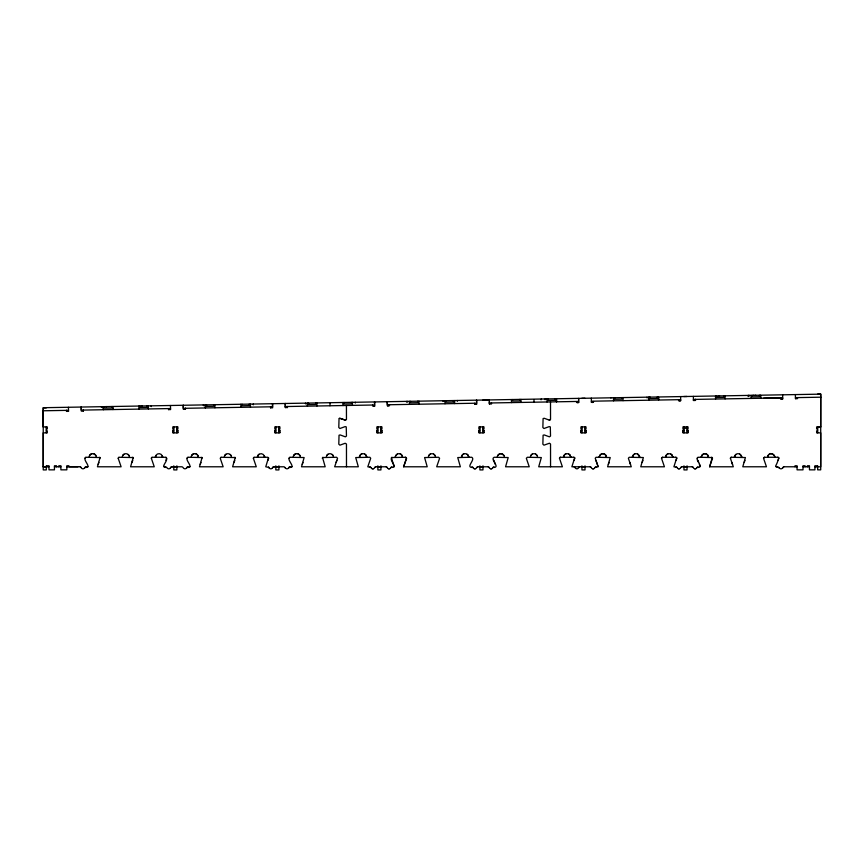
<?xml version="1.0" encoding="UTF-8"?>
<svg xmlns="http://www.w3.org/2000/svg" width="864" height="864" viewBox="0 0 864 864"><rect width="100%" height="100%" fill="white"/><g stroke="black" fill="none" stroke-linecap="round" stroke-linejoin="round"><path stroke-width="1.3" d="M46.289 466.852L43.232 466.852L43.222 432.864L47.304 432.864L47.304 430.823L46.278 430.823M46.278 428.954L47.315 428.954L47.304 426.913L43.232 426.913L43.254 410.778L68.461 410.335M817.657 428.954L816.631 428.954L816.631 426.913L820.714 426.913L820.746 394.146L43.232 407.711L43.286 410.778M43.232 426.913L43.254 410.778M165.931 460.328L166.644 458.276L165.812 457.272L152.172 457.272L151.34 458.276L154.256 466.787L130.583 466.787L133.196 457.553L119.027 457.272L118.195 458.276L121.111 466.787L97.438 466.787L100.062 457.553L86.076 457.261C81.302 459.302 93.323 468.05 84.856 467.456A2.041 2.041 0 0 1 81.011 467.456L80.039 466.787L66.841 466.787M221.065 457.272L220.234 458.276L223.15 466.787L199.476 466.787L202.09 457.553L188.104 457.261C183.341 459.302 195.35 468.05 186.883 467.456A2.041 2.041 0 0 1 183.038 467.456L182.077 466.787L171.655 466.787L170.694 467.456A2.041 2.041 0 0 1 166.838 467.456C158.706 467.737 169.441 460.706 165.996 457.326M221.065 457.272L235.235 457.553L232.621 466.787L256.284 466.787L253.368 458.276L254.21 457.272L267.84 457.272L268.682 458.276L267.959 460.328M268.51 457.726L265.756 466.787L268.877 467.456A2.041 2.041 0 0 0 272.722 467.456L273.683 466.787L284.116 466.787L285.358 467.996M369.943 466.787L370.904 467.467L367.794 466.787L370.71 458.276L369.878 457.272L355.709 457.564L358.322 466.787L334.649 466.787L337.565 458.276L336.55 457.261L322.564 457.553L325.177 466.787L301.504 466.787L304.128 457.553L290.142 457.261C285.368 459.302 297.389 468.05 288.922 467.456A2.041 2.041 0 0 1 285.077 467.456M403.682 466.787L406.598 458.276L405.767 457.272L391.446 457.553L394.07 466.787M574.063 460.328L574.776 458.276L573.944 457.272L560.304 457.272L559.472 458.276L562.388 466.787L538.715 466.787L541.339 457.553L527.353 457.261L526.327 458.276L529.243 466.787L505.57 466.787L508.194 457.553L494.208 457.261C489.445 459.324 501.422 467.888 492.988 467.456A2.03 2.03 0 0 1 489.143 467.467L488.182 466.787L477.749 466.787L476.788 467.456A2.03 2.03 0 0 1 472.954 467.467C464.627 467.899 476.086 459.432 471.722 457.261L457.736 457.564L460.361 466.787L436.687 466.787L439.603 458.276L438.577 457.261L424.591 457.553L427.216 466.787L403.542 466.787L406.458 458.276L405.432 457.261M595.933 460.328L598.136 466.787L595.026 467.467A2.041 2.041 0 0 1 591.17 467.467L590.209 466.787L571.86 466.787L574.711 457.898M676.091 460.328L676.814 458.276L675.972 457.272L662.342 457.272L661.511 458.276L664.427 466.787L640.753 466.787L643.367 457.553L629.197 457.272L628.366 458.276L631.282 466.787L607.608 466.787L610.222 457.553L596.052 457.272L595.22 458.276L598.093 466.495M778.129 460.328L778.842 458.276L778.01 457.272L764.37 457.272L763.538 458.276L766.454 466.776L742.781 466.787L745.405 457.553L731.236 457.272L730.393 458.276L733.309 466.787L709.636 466.787L712.26 457.553L698.274 457.261C693.511 459.324 705.488 467.878 697.054 467.467A2.041 2.041 0 0 1 693.209 467.467L692.248 466.787L681.815 466.787L680.854 467.467A2.041 2.041 0 0 1 677.009 467.467L673.898 466.787L676.739 457.898M709.636 466.787L712.541 458.093M779.328 467.996C773.464 464.605 775.71 469.206 778.777 457.898M118.195 458.276L118.843 457.326M253.368 458.276L254.016 457.326M289.116 458.276L289.764 457.326M322.261 458.276L322.909 457.326M359.888 455.62A3.564 3.564 0 0 0 359.489 457.261L359.737 455.944A3.575 3.575 0 0 1 361.098 454.27L361.746 453.935M461.916 455.62A3.564 3.564 0 0 0 461.516 457.261L461.776 455.944A3.575 3.575 0 0 1 463.136 454.27L463.774 453.935M559.472 458.276L559.775 457.553M599.303 457.261L599.886 455.306L601.56 453.935A3.575 3.575 0 0 1 604.184 453.935L605.858 455.306L606.442 457.261A3.564 3.564 0 0 0 602.867 453.697A3.564 3.564 0 0 0 599.303 457.261A3.575 3.575 0 0 1 599.357 456.613M634.705 453.946A3.564 3.564 0 0 0 632.448 457.261L633.766 454.486M661.511 458.276L662.526 457.261M697.248 458.276L697.712 457.423M701.33 457.261L701.914 455.306L703.588 453.935A3.575 3.575 0 0 1 706.223 453.935L707.897 455.306L708.48 457.261A3.564 3.564 0 0 0 704.894 453.697A3.564 3.564 0 0 0 701.33 457.261A3.575 3.575 0 0 1 701.395 456.613M730.393 458.276L730.696 457.553M741.355 455.944A3.564 3.564 0 0 1 741.604 457.261A3.575 3.575 0 0 0 741.56 456.613L741.366 455.944A3.575 3.575 0 0 0 736.733 453.935A3.564 3.564 0 0 0 734.476 457.261L735.793 454.486M763.538 458.276L764.564 457.25M346.486 466.787L346.464 444.01L345.168 443.264L339.876 445.176L338.796 444.161L339.034 435.251L340.114 434.927L345.406 436.838L346.464 436.061L346.248 426.913L345.168 426.6L339.876 428.512L338.796 427.496L339.034 418.586L340.114 418.262L345.406 420.174L346.464 419.396L346.432 405.486M550.508 401.922L550.53 419.396L549.472 420.174L544.18 418.262L543.1 418.586L542.862 427.496L543.942 428.512L549.245 426.6L550.314 426.913L550.53 436.061L549.472 436.838L544.18 434.927L543.1 435.251L542.862 444.161L543.942 445.176L549.472 443.221L550.53 444.01L550.552 466.787M163.771 466.495L165.877 466.787M85.072 458.093L85.698 457.326M187.099 458.093L187.92 457.272M151.351 458.093L151.988 457.326M98.204 464.432L98.917 462.38M132.062 462.38L132.786 460.328M200.232 464.432L200.956 462.38M234.101 462.38L234.814 460.328M302.27 464.432L302.983 462.38M336.128 462.38L336.852 460.328M608.364 464.432L609.088 462.38M642.233 462.38L642.946 460.328M744.26 462.38L744.984 460.328M370.915 467.467A2.03 2.03 0 0 0 374.76 467.456L375.721 466.787L386.143 466.787L387.104 467.456L386.143 466.787M387.115 467.467A2.03 2.03 0 0 0 390.949 467.456C399.319 467.694 388.487 460.814 391.943 457.326M476.788 467.467L477.749 466.787M492.988 467.467L493.949 466.787M595.015 467.467L595.987 466.787M680.854 467.467L681.815 466.787M697.054 467.467L698.015 466.787M782.6 467.996L783.853 466.776L797.062 466.787M84.564 467.996L85.514 466.83L87.966 466.787M170.402 467.996L171.353 466.83M186.602 467.996L187.261 466.97M272.43 467.996L273.1 466.97M288.63 467.996L289.289 466.97M374.76 467.456L375.721 466.787M390.949 467.456L391.91 466.787M395.777 455.62L397.31 454.086M428.771 455.62L429.7 454.486A3.532 3.532 0 0 1 430.304 454.086M497.664 455.62L499.522 453.935A3.564 3.564 0 0 1 502.146 453.935L504.014 455.62M530.809 455.62L531.727 454.486A3.532 3.532 0 0 1 532.343 454.086M768.668 454.734C770.947 451.17 775.472 456.527 774.706 456.602A3.575 3.575 0 0 1 774.76 457.25M123.898 454.27L123.595 454.486A3.564 3.564 0 0 0 122.677 455.62M225.925 454.27L225.634 454.486A3.564 3.564 0 0 0 224.705 455.62M327.964 454.27L327.661 454.486A3.564 3.564 0 0 0 326.743 455.62M730.858 457.423L731.419 457.261M570.11 455.306L570.694 457.261L570.564 456.278A3.575 3.575 0 0 0 565.812 453.935L565.175 454.27A3.575 3.575 0 0 0 563.555 457.261A3.564 3.564 0 0 1 563.803 455.944M672.149 455.306L672.732 457.261L672.592 456.278A3.575 3.575 0 0 0 667.84 453.935L667.202 454.27A3.575 3.575 0 0 0 665.582 457.261A3.564 3.564 0 0 1 665.842 455.944M559.937 457.423L560.488 457.261M91.724 453.827L91.39 453.935A3.564 3.564 0 0 0 89.532 455.62M193.752 453.827L193.428 453.935A3.532 3.532 0 0 0 192.488 454.486A3.564 3.564 0 0 0 191.57 455.62M295.79 453.827L295.456 453.935A3.564 3.564 0 0 0 293.598 455.62M549.936 420.098L549.245 420.142M339.412 418.306L345.643 420.163M373.432 468.731L372.233 468.731M389.632 468.731L388.422 468.731M475.47 468.731L474.26 468.731M491.67 468.731L490.46 468.731M579.787 466.787L578.826 467.467A2.041 2.041 0 0 1 574.97 467.467L574.009 466.787M593.698 468.731L592.499 468.731M679.536 468.731L678.326 468.731M695.736 468.731L694.526 468.731M783.853 466.787L782.892 467.467A2.041 2.041 0 0 1 779.047 467.467L775.926 466.776M486.162 399.978L482.965 400.043L489.337 399.924L489.359 400.95M372.622 405.022L372.643 406.048L374.684 406.015L374.609 401.933M476.539 400.151L476.593 403.207L387.31 404.773L387.256 401.706L387.428 405.788L389.47 405.756L389.459 404.73M680.67 400.669C678.823 401.933 678.272 398.693 678.64 400.702L680.681 400.669L680.605 396.587M782.708 398.887C780.678 400.453 780.397 396.738 780.667 398.92L782.708 398.887L782.633 394.805M795.388 394.589L795.463 398.66L797.494 398.12M106.088 406.62L106.704 406.609M141.61 405.994L142.225 405.983M147.096 405.907L147.193 407.43L140.054 407.56L140.022 406.026M151.081 405.832L151.254 406.598M203.288 404.924L203.494 405.68M242.125 404.244L242.082 405.778L249.221 405.648L249.199 404.125M330.145 402.71L329.951 405.767M581.796 398.315L584.95 398.261M610.654 397.807L611.237 397.796M621.734 397.613L621.832 399.146L614.693 399.265L614.671 397.742M646.942 397.181L647.136 397.937M657.256 396.997L657.353 398.52L650.214 398.65L650.192 397.116M683.791 396.533L686.923 396.479M716.699 395.96L716.731 397.494L723.87 397.364L723.773 395.831M718.902 395.917L719.572 395.906M748.969 395.399L748.159 395.41L748.159 396.554M752.285 395.334L752.242 396.868L759.391 396.749L759.359 395.215M753.268 395.323L753.808 395.312M755.093 395.291L755.795 395.28M533.974 399.535L534.017 402.214M763.592 398.196L782.687 397.872L693.403 399.427M170.489 408.553L81.216 410.119L81.162 407.052M285.282 406.555L374.555 404.989L374.501 401.933M489.348 402.991L578.621 401.425L578.696 402.451C576.839 403.715 576.32 400.442 576.601 402.484L578.642 402.451L578.621 398.369M591.376 401.209L680.659 399.654M795.442 397.645L820.8 397.202M66.539 411.394L66.517 410.368L66.539 411.394L68.58 411.35L68.407 407.279M83.376 411.102L83.354 410.076L83.376 411.102L81.335 411.134L81.259 407.052M168.577 409.612L168.556 408.586L168.577 409.612L170.608 409.568L170.435 405.497M185.404 409.32L185.382 408.294L185.404 409.32L183.362 409.352L183.298 405.27M270.605 407.83L270.583 406.804L270.605 407.83L272.646 407.797L272.57 403.715M591.397 402.224L593.438 402.192C593.644 400.054 593.374 403.52 591.397 402.224L591.322 398.142M693.425 400.442L695.466 400.41L695.455 399.395M795.463 398.66L797.504 398.628L797.483 397.613M475.178 404.255L476.204 404.244M373.658 406.026L374.684 406.015M387.428 405.788L388.454 405.767M817.657 394.081L820.714 394.081L820.714 469.843L817.657 469.843L817.657 465.761M46.289 407.884L43.232 407.884L43.232 469.919L46.289 469.919L46.289 465.836M820.714 426.913L817.657 426.913L817.657 432.864M683.975 428.274L687.031 428.274M173.804 428.954L172.778 428.954L172.778 426.913L177.887 426.913L177.887 428.954L176.861 428.954M275.832 428.954L274.817 428.954L274.817 426.913L279.914 426.913L279.914 428.954L278.899 428.954M377.87 428.954L376.844 428.954L376.844 426.913L381.953 426.913L381.953 428.954L380.927 428.954M479.898 428.954L478.883 428.954L478.883 426.913L483.98 426.913L483.98 428.954L482.965 428.954M581.936 428.954L580.921 428.954L580.921 426.913L586.019 426.913L586.019 428.954L584.993 428.954M683.975 428.954L682.949 428.954L682.949 426.913L688.046 426.913L688.046 428.954L687.031 428.954M172.778 430.823L173.804 430.823M176.861 430.823L177.887 430.823M274.817 430.823L275.832 430.823M278.899 430.823L279.914 430.823M376.844 430.823L377.87 430.823M380.927 430.823L381.953 430.823M478.883 430.823L479.898 430.823M482.965 430.823L483.98 430.823M580.921 430.823L581.936 430.823M584.993 430.823L586.019 430.823M682.949 430.823L683.975 430.823M687.031 430.823L688.046 430.823M817.657 430.823L816.631 430.823L816.642 432.864L820.714 432.864L820.692 466.787L814.914 466.787M172.778 432.356L173.804 432.356M176.861 432.356L177.887 432.356M274.817 432.356L275.832 432.356M278.899 432.356L279.914 432.356M376.844 432.356L377.87 432.356M380.927 432.356L381.953 432.356M478.883 432.356L479.898 432.356M482.965 432.356L483.98 432.356M580.921 432.356L581.936 432.356M584.993 432.356L586.019 432.356M682.949 432.356L683.975 432.356M687.031 432.356L688.046 432.356M43.2 466.787L48.978 466.787M54.443 466.787L60.89 466.787M803.012 466.787L809.46 466.787M77.89 466.776L68.882 466.776L68.882 465.761L66.841 465.761L66.841 469.843L60.89 469.843L60.89 465.761L58.849 465.761L58.849 466.776M176.861 466.852L171.655 466.776M278.899 466.852L273.683 466.776M377.87 466.852L380.927 466.852M479.898 466.852L482.965 466.852M581.936 466.852L584.993 466.852M683.975 466.852L687.031 466.852M187.844 466.776L190.004 466.787M289.883 466.776L292.032 466.787M777.827 457.25L778.68 457.715M711.536 457.261L712.39 457.726M675.788 457.261L676.642 457.726M573.761 457.261L574.614 457.726M692.248 466.787L693.058 467.197M676.048 466.787L677.009 467.467M590.209 466.787L591.17 467.467M488.182 466.787L489.143 467.467M471.982 466.787L472.943 467.467M132.667 457.272L133.423 457.898M80.341 466.83L81.011 467.456M234.889 457.326L235.462 457.898M201.744 457.326L202.316 457.898M99.716 457.326L100.289 457.898M739.692 454.086L741.366 455.944M670.799 454.086L671.112 454.27A3.564 3.564 0 0 1 671.922 455.026M637.654 454.086L639.522 456.613A3.575 3.575 0 0 1 639.587 457.261A3.564 3.564 0 0 0 639.338 455.944A3.575 3.575 0 0 0 634.694 453.935M568.76 454.086L569.074 454.27A3.564 3.564 0 0 1 569.884 455.026M535.626 454.086L537.149 455.62M433.588 454.086L435.121 455.62M364.694 454.086L365.008 454.27A3.564 3.564 0 0 1 365.818 455.015M268.499 466.97L269.158 467.996M402.116 455.62L401.198 454.486A3.532 3.532 0 0 0 400.259 453.935M468.083 455.306L468.666 457.261L468.601 456.613A3.478 3.478 0 0 0 468.266 455.62A3.575 3.575 0 0 0 463.46 454.075A3.564 3.564 0 0 0 462.316 455.015M366.044 455.306L366.628 457.261L366.574 456.613A3.564 3.564 0 0 0 366.206 455.609A3.575 3.575 0 0 0 361.422 454.075A3.564 3.564 0 0 0 360.277 455.015M697.993 460.382L698.684 462.38M731.83 462.38L732.553 464.432M699.408 464.432L700.121 466.495M629.802 462.38L630.515 464.432M493.906 460.328L495.342 464.432M257.85 455.62A3.564 3.564 0 0 0 257.45 457.261A3.564 3.564 0 0 1 264.33 455.944L264.6 457.261A3.564 3.564 0 0 0 264.524 456.613M162.313 455.944L162.562 457.261A3.564 3.564 0 0 0 162.497 456.613L162.313 455.944A3.564 3.564 0 0 0 155.423 457.261A3.564 3.564 0 0 1 155.822 455.62M264.341 455.944L264.6 457.261M741.56 456.613L741.614 457.261M639.522 456.613L639.587 457.261M162.497 456.613L162.562 457.261M695.444 399.395L695.466 400.41L693.425 400.442L693.36 396.371M409.493 404.384L409.396 401.328M342.922 402.484L342.976 405.54M760.579 395.96L760.622 398.25L760.525 395.194M751.054 395.356L751.108 398.423M749.164 395.388L749.174 396.155M725.004 395.809L725.101 398.876M715.532 395.982L715.586 399.038M658.552 397.742L658.584 400.032L658.498 396.976M649.026 397.138L649.08 400.205M648.983 397.138L649.015 399.438M622.976 397.591L623.074 400.658M613.505 397.764L613.559 400.82M578.642 399.395L578.653 400.41M556.513 399.524L556.556 401.814M556.459 398.758L556.513 401.814M555.293 398.779L555.325 400.302L548.176 400.432L548.154 398.898M546.988 398.92L547.042 401.987M545.098 398.952L545.108 399.719M541.242 399.017L541.058 399.794M520.938 399.373L521.035 402.44M519.772 399.395L519.804 400.928L512.665 401.047L512.633 399.524M511.423 399.546L511.52 402.602M489.38 401.965L489.467 404.006M489.294 399.924L489.413 404.006L491.508 403.974L491.486 402.948M476.636 400.151L476.712 404.233L474.671 404.266L474.66 403.25M457.348 400.486L457.358 401.252M454.507 402.829L454.475 400.54L454.486 403.596M453.265 400.561L453.287 402.084L446.148 402.214L446.126 400.68M444.96 400.702L445.014 403.758M443.059 400.734L443.07 401.501M418.954 401.155L419.008 404.212M417.744 401.177L417.766 402.71L410.627 402.829L410.605 401.306M407.538 401.36L407.549 402.116M406.523 401.371L406.534 402.138M355.309 402.268L355.32 403.034M352.393 402.322L352.447 405.378M351.227 402.343L351.259 403.866L344.12 403.996L344.088 402.462M316.872 402.937L316.969 405.994M315.706 402.959L315.738 404.492L308.599 404.611L308.567 403.088M307.454 406.166L307.4 403.099L307.4 405.4M305.51 403.132L305.521 403.898M287.323 406.512L287.334 407.538M285.325 403.488L285.401 407.57M285.228 403.488L285.293 407.57L287.442 407.538L287.42 406.512M272.473 403.715L272.527 406.771L183.244 408.337L183.19 405.27M253.282 404.05L253.292 404.816M250.366 404.104L250.463 407.16M240.851 404.266L240.948 407.322M214.844 404.719L214.942 407.776M213.678 404.741L213.7 406.274L206.561 406.393L206.539 404.86M205.427 407.948L205.373 404.881L205.384 407.948M148.327 405.886L148.381 408.942M138.856 406.048L138.91 409.104M112.882 408.035L112.903 409.558L112.806 406.501M111.64 406.523L111.672 408.056L104.533 408.175L104.501 406.642M103.388 409.73L103.334 406.663L103.334 408.964M101.444 406.696L101.455 407.462M816.955 466.787L816.955 465.761L814.914 465.761L814.914 469.843L809.46 469.843L809.46 465.761L807.419 465.761L807.419 466.776M805.054 466.776L805.054 465.761L803.012 465.761L803.012 469.843L797.062 469.843L797.062 465.761L795.02 465.761L795.02 466.776M688.046 430.315L688.046 432.864L682.949 432.864L682.949 430.315M687.031 426.913L687.031 432.864M687.031 465.836L687.031 469.919L683.975 469.919L683.975 465.836M683.975 426.913L683.975 432.864M586.019 430.315L586.019 432.864L580.921 432.864L580.921 430.315M584.993 426.913L584.993 432.864M584.993 465.836L584.993 469.919L581.936 469.919L581.936 465.836M581.936 426.913L581.936 432.864M483.98 430.315L483.98 432.864L478.883 432.864L478.883 430.315M482.965 426.913L482.965 432.864M482.965 465.836L482.965 469.919L479.898 469.919L479.898 465.836M479.898 426.913L479.898 432.864M381.953 430.315L381.953 432.864L376.844 432.864L376.844 430.315M380.927 426.913L380.927 432.864M380.927 465.836L380.927 469.919L377.87 469.919L377.87 465.836M377.87 426.913L377.87 432.864M279.914 430.315L279.914 432.864L274.817 432.864L274.817 430.315M278.899 426.913L278.899 432.864M278.899 465.836L278.899 469.919L275.832 469.919L275.832 465.836M275.832 426.913L275.832 432.864M177.887 430.315L177.887 432.864L172.778 432.864L172.778 430.315M176.861 426.913L176.861 432.864M176.861 465.836L176.861 469.919L173.804 469.919L173.804 465.836M173.804 426.913L173.804 432.864M56.484 466.776L56.484 465.761L54.443 465.761L54.443 469.843L48.978 469.843L48.978 465.761L46.937 465.761L46.937 466.787M46.289 426.913L46.289 432.864M326.344 457.261A3.575 3.575 0 0 1 329.918 453.686A3.575 3.575 0 0 1 333.482 457.261M293.198 457.261A3.575 3.575 0 0 1 296.773 453.686A3.575 3.575 0 0 1 300.337 457.261M224.305 457.261A3.575 3.575 0 0 1 227.88 453.686A3.575 3.575 0 0 1 231.455 457.261M191.16 457.261A3.575 3.575 0 0 1 194.735 453.686A3.575 3.575 0 0 1 198.31 457.261A3.596 3.596 0 0 0 197.91 455.62A3.564 3.564 0 0 0 196.042 453.935M122.278 457.261A3.575 3.575 0 0 1 125.852 453.686A3.575 3.575 0 0 1 129.416 457.261M89.132 457.261A3.575 3.575 0 0 1 92.707 453.686A3.575 3.575 0 0 1 96.271 457.261M258.034 455.306A3.586 3.586 0 0 1 259.07 454.27M332.154 454.486A3.564 3.564 0 0 1 333.072 455.62M298.069 453.935A3.564 3.564 0 0 1 299.927 455.62M230.116 454.486A3.564 3.564 0 0 1 231.044 455.62M128.088 454.486A3.564 3.564 0 0 1 129.006 455.62M94.003 453.935A3.564 3.564 0 0 1 95.861 455.62M530.41 457.261A3.564 3.564 0 0 1 533.974 453.686A3.564 3.564 0 0 1 537.548 457.261M497.264 457.261A3.564 3.564 0 0 1 500.839 453.686A3.564 3.564 0 0 1 504.403 457.261M467.024 454.27A3.564 3.564 0 0 1 467.856 455.015M428.382 457.261A3.564 3.564 0 0 1 431.946 453.686A3.564 3.564 0 0 1 435.51 457.261M395.377 457.261A3.575 3.575 0 0 1 398.952 453.686A3.575 3.575 0 0 1 402.516 457.261M461.516 457.261A3.575 3.575 0 0 1 461.581 456.613M468.623 456.613A3.575 3.575 0 0 1 468.677 457.25M359.489 457.261A3.575 3.575 0 0 1 359.543 456.613M366.584 456.613A3.575 3.575 0 0 1 366.649 457.25M666.382 455.015A3.564 3.564 0 0 1 667.84 453.946M672.667 456.613A3.575 3.575 0 0 1 672.732 457.261M564.343 455.015A3.564 3.564 0 0 1 565.812 453.946M570.64 456.613A3.575 3.575 0 0 1 570.694 457.261M708.415 456.613A3.575 3.575 0 0 1 708.48 457.261M734.476 457.261A3.575 3.575 0 0 1 734.54 456.613M606.388 456.613A3.575 3.575 0 0 1 606.442 457.261M632.448 457.261A3.575 3.575 0 0 1 632.502 456.613M768.204 455.296A3.532 3.532 0 0 0 767.761 456.268L767.621 457.25A3.575 3.575 0 0 1 768.938 454.486L769.241 454.27A3.532 3.532 0 0 1 770.191 453.848L770.548 453.751A3.532 3.532 0 0 1 771.8 453.773L773.14 454.27A3.532 3.532 0 0 1 774.63 456.602M395.237 457.261A3.564 3.564 0 0 1 395.291 456.602M402.311 456.602A3.564 3.564 0 0 1 402.376 457.261"/></g></svg>
